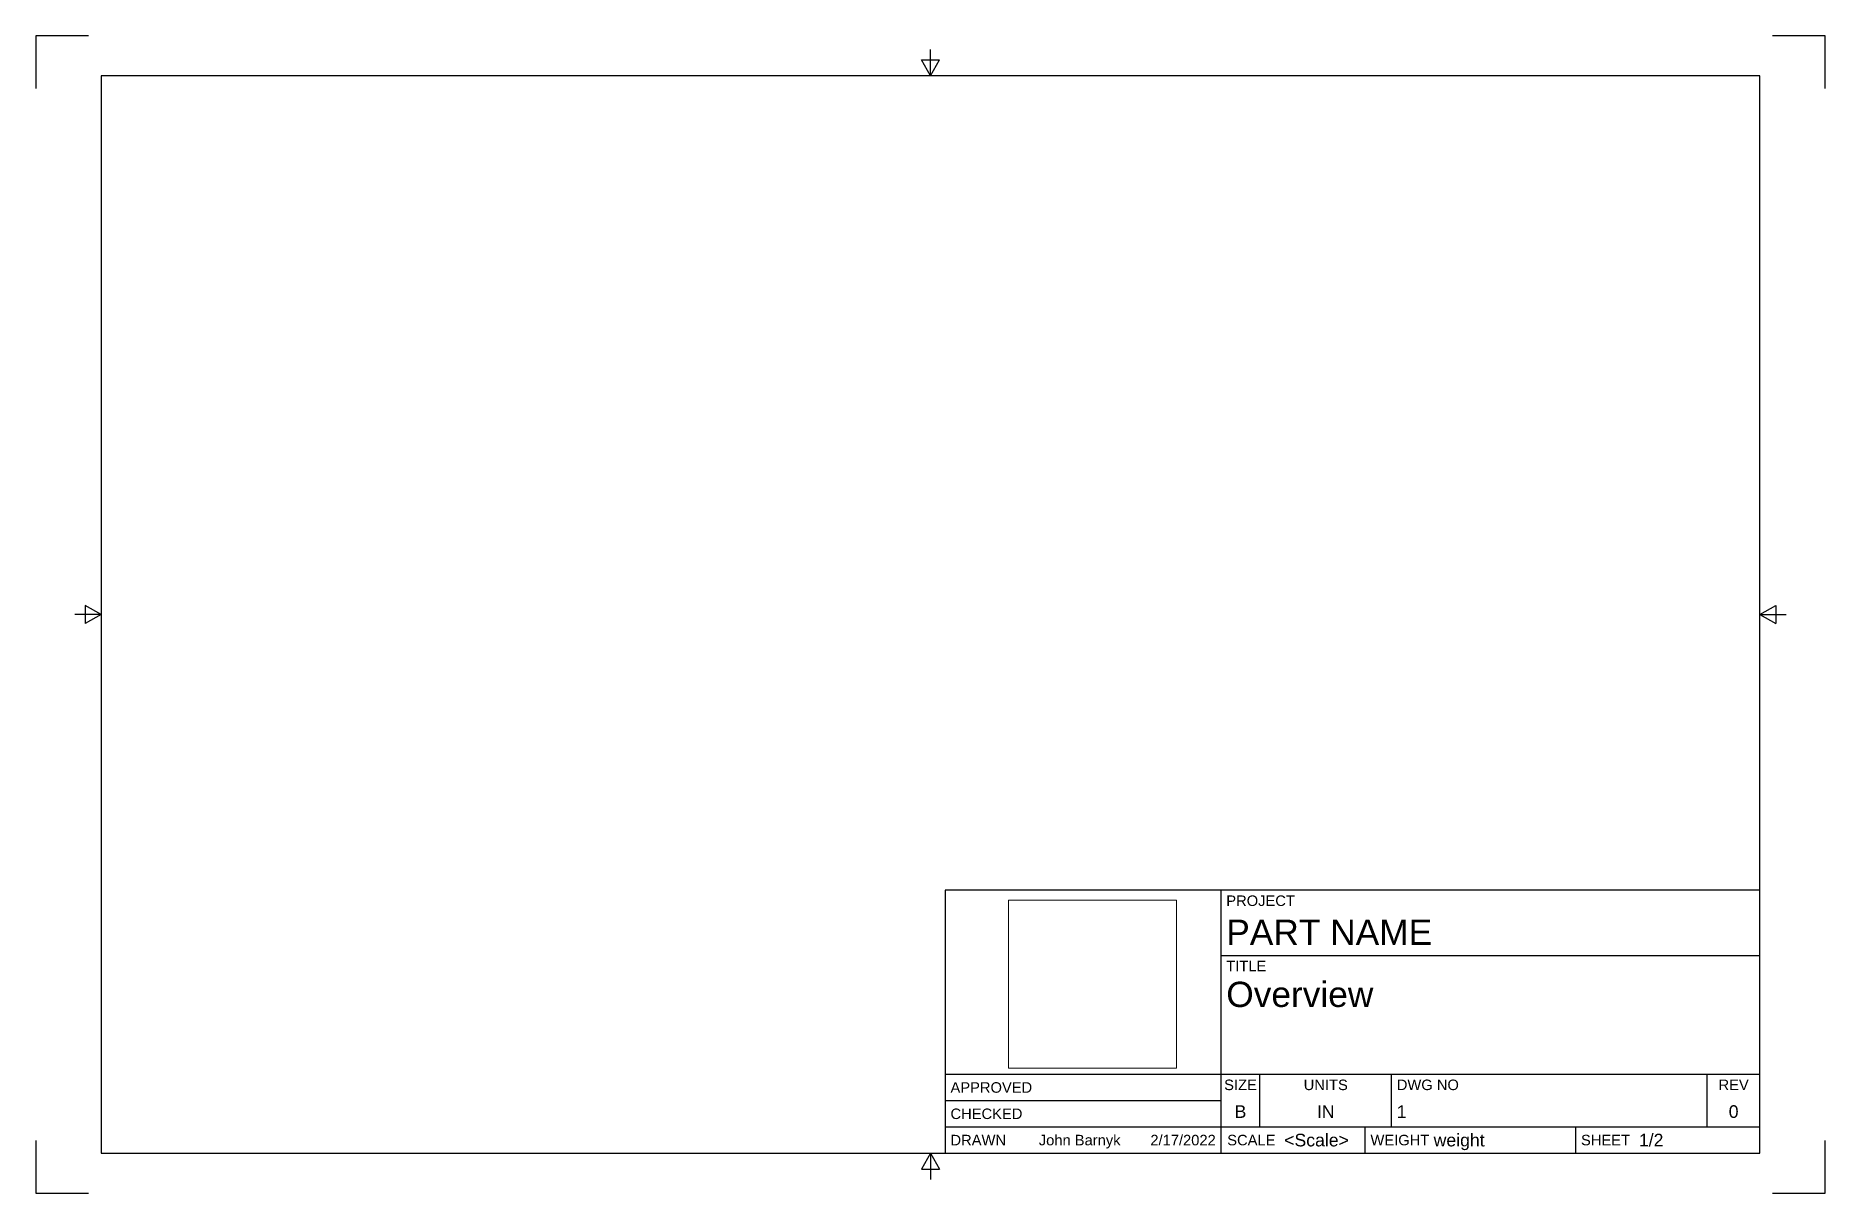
# Paper-space layout 'Speen' of a CAD drawing. Header units: inches. Extents: x 0 to 17, y 0 to 11.
import ezdxf
from ezdxf.enums import TextEntityAlignment as Align

# ---------------------------------------------------------------- set-up
doc = ezdxf.new("R2010")
doc.units = ezdxf.units.IN
doc.header["$LTSCALE"] = 0.75
doc.header["$MEASUREMENT"] = 0
doc.layers.add('Border', color=7, linetype='Continuous')
doc.layers.add('Titleblock', color=7, linetype='Continuous')
doc.styles.add('FusionTitle', font='arial.ttf')
picture_1 = doc.add_image_def('image1.jpg', size_in_pixel=(512, 512))

# ---------------------------------------------------------------- blocks, each defined once
blk = doc.blocks.new('ANSI_TITLEBLOCK 1')
at = {"layer": 'Titleblock'}
for p, q in [((0, 2.5), (-7.74, 2.5)), ((-7.74, 2.5), (-7.74, 0)), ((-5.12, 0), (-5.12, 2.5)), ((0, 0), (0, 2.5)), ((-5.12, 1.88), (0, 1.88)), ((-7.74, 0.75), (0, 0.75)), ((-4.75, 0.25), (-4.75, 0.75)), ((-3.5, 0.25), (-3.5, 0.75)), ((-0.5, 0.25), (-0.5, 0.75)), ((-7.74, 0.5), (-5.12, 0.5)), ((-7.74, 0.25), (0, 0.25)), ((-3.75, 0), (-3.75, 0.25)), ((-1.75, 0), (-1.75, 0.25)), ((-7.74, 0), (0, 0))]:
    blk.add_line(p, q, dxfattribs=at)
at = {"layer": 'Titleblock', "style": 'FusionTitle'}
for s, p in [('PROJECT', (-5.07, 2.45)), ('TITLE', (-5.07, 1.83)), ('DWG NO', (-3.45, 0.7))]:
    blk.add_text(s, height=0.1, dxfattribs=at).set_placement(p, align=Align.TOP_LEFT)
for s, p in [('SIZE', (-4.935, 0.7)), ('UNITS', (-4.125, 0.7)), ('REV', (-0.25, 0.7))]:
    blk.add_text(s, height=0.1, dxfattribs=at).set_placement(p, align=Align.TOP_CENTER)
for s, p in [('APPROVED', (-7.69, 0.625)), ('CHECKED', (-7.69, 0.375)), ('DRAWN', (-7.69, 0.125)), ('SCALE', (-5.061, 0.125)), ('WEIGHT', (-3.7, 0.125)), ('SHEET', (-1.7, 0.125))]:
    blk.add_text(s, height=0.1, dxfattribs=at).set_placement(p, align=Align.MIDDLE_LEFT)
for tag, height, p in [('PROJECT', 0.24, (-5.07, 2.22)), ('TITLE_1', 0.24, (-5.07, 1.63)), ('TITLE_2', 0.24, (-5.07, 1.29)), ('TITLE_3', 0.12, (-5.07, 0.95))]:
    blk.add_attdef(tag, text='', height=height, dxfattribs=at).set_placement(p, align=Align.TOP_LEFT)
for tag, height, p in [('APPROVED_BY', 0.1, (-6.851, 0.625)), ('CHECKED_BY', 0.1, (-6.851, 0.375)), ('DRAWN_BY', 0.1, (-6.851, 0.125)), ('SCALE', 0.12, (-4.52, 0.125)), ('WEIGHT', 0.12, (-3.1, 0.125)), ('SHEET', 0.12, (-1.15, 0.125))]:
    blk.add_attdef(tag, text='', height=height, dxfattribs=at).set_placement(p, align=Align.MIDDLE_LEFT)
for tag, p in [('APPROVED_DATE', (-5.17, 0.625)), ('CHECKED_DATE', (-5.17, 0.375)), ('DRAWN_DATE', (-5.17, 0.125))]:
    blk.add_attdef(tag, text='', height=0.1, dxfattribs=at).set_placement(p, align=Align.MIDDLE_RIGHT)
for tag, p in [('SIZE', (-4.935, 0.3)), ('UNITS', (-4.125, 0.3)), ('REV', (-0.25, 0.3))]:
    blk.add_attdef(tag, text='', height=0.12, dxfattribs=at).set_placement(p, align=Align.BOTTOM_CENTER)
blk.add_attdef('DWG_NO', text='', height=0.12, dxfattribs=at).set_placement((-3.45, 0.3), align=Align.BOTTOM_LEFT)
at = {"layer": 'Titleblock', "linetype": 'Continuous', "lineweight": 0}
image = blk.add_image(picture_1, insert=(-7.139, 0.809), size_in_units=(1.595, 1.595), dxfattribs=at)
image.dxf.flags = 15
blk = doc.blocks.new('ANSI_B_SHEET')
at = {"layer": 'Border'}
for p, q in [((8.413, 10.77), (8.587, 10.77)), ((8.5, 10.62), (8.413, 10.77)), ((8.5, 10.62), (8.5, 10.87)), ((8.5, 10.62), (8.587, 10.77)), ((16.38, 10.62), (0.62, 10.62)), ((0.62, 10.62), (0.62, 0.38)), ((16.38, 0.38), (16.38, 10.62)), ((0.62, 5.5), (0.37, 5.5)), ((0.47, 5.587), (0.47, 5.413)), ((0.62, 5.5), (0.47, 5.587)), ((0.62, 5.5), (0.47, 5.413)), ((16.38, 5.5), (16.53, 5.587)), ((16.38, 5.5), (16.63, 5.5)), ((16.38, 5.5), (16.53, 5.413)), ((16.53, 5.587), (16.53, 5.413)), ((0.62, 0.38), (16.38, 0.38)), ((8.5, 0.38), (8.413, 0.23)), ((8.5, 0.38), (8.5, 0.13)), ((8.5, 0.38), (8.587, 0.23)), ((8.413, 0.23), (8.587, 0.23))]:
    blk.add_line(p, q, dxfattribs=at)
at = {"layer": 'Defpoints'}
for p, q in [((0.5, 11), (0, 11)), ((0, 11), (0, 10.5)), ((17, 11), (16.5, 11)), ((17, 10.5), (17, 11)), ((0, 0.5), (0, 0)), ((17, 0), (17, 0.5)), ((0, 0), (0.5, 0)), ((16.5, 0), (17, 0))]:
    blk.add_line(p, q, dxfattribs=at)

psp = doc.layouts.new('Speen')

# ---------------------------------------------------------------- block references
at = {"layer": 'Border'}
psp.add_blockref('ANSI_B_SHEET', (0, 0), dxfattribs=at)
at = {"layer": 'Titleblock'}
psp.add_blockref('ANSI_TITLEBLOCK 1', (16.38, 0.38), dxfattribs=at).add_auto_attribs({'SHEET': '1/2', 'WEIGHT': 'weight', 'SCALE': '<Scale>', 'DRAWN_DATE': '2/17/2022', 'DRAWN_BY': 'John Barnyk', 'DWG_NO': '1', 'SIZE': 'B', 'REV': '0', 'UNITS': 'IN', 'PROJECT': 'PART NAME', 'TITLE_1': 'Overview'})

doc.saveas('drawing.dxf')
